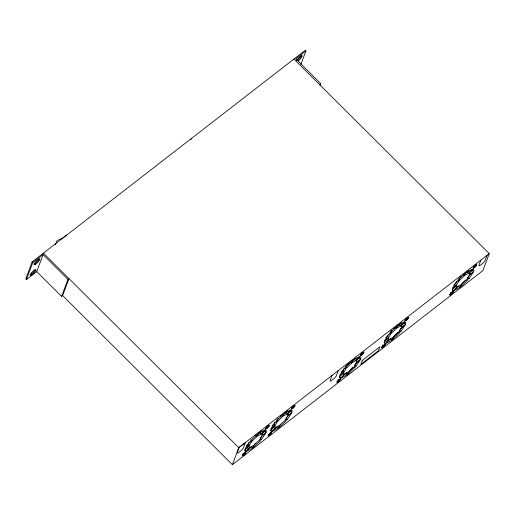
<?xml version="1.0" encoding="UTF-8"?>
<svg xmlns="http://www.w3.org/2000/svg" width="515" height="515" viewBox="0 0 515 515"><rect width="100%" height="100%" fill="white"/><g stroke="black" fill="none" stroke-linecap="round" stroke-linejoin="round"><path stroke-width="0.77" d="M294.986 405.736L294.998 405.517A2.472 0.599 -45.1 0 0 293.93 405.814L293.009 406.567A2.472 0.599 -45.1 0 0 291.567 408.344L291.432 408.891A2.472 0.599 -45.1 0 0 292.095 408.846L293.415 407.835A2.472 0.599 -45.1 0 0 294.619 406.457L294.986 405.736L293.556 406.805L292.707 405.955M363.828 352.402L363.835 352.183A2.472 0.599 -45.1 0 0 362.766 352.472L361.845 353.232A2.472 0.599 -45.1 0 0 360.403 355.009L360.268 355.55A2.472 0.599 -45.1 0 0 360.938 355.505L362.257 354.5A2.472 0.599 -45.1 0 0 363.455 353.123L363.828 352.402L362.393 353.47L362.766 352.472M408.575 317.729L408.582 317.504A2.472 0.599 -45.1 0 0 407.513 317.8L406.599 318.56A2.472 0.599 -45.1 0 0 405.157 320.33L405.022 320.877A2.472 0.599 -45.1 0 0 405.685 320.832L407.005 319.828A2.472 0.599 -45.1 0 0 408.208 318.45L408.575 317.729L407.146 318.791L407.513 317.8M261.485 433.817L264.852 431.21L265.141 429.871M266.043 432.394L266.326 431.055L265.933 430.134L265.013 429.967L261.53 434.029L262.27 434.692L262.116 435.433L266.043 432.394L264.852 431.21M287.293 413.822L290.66 411.208L290.943 409.876M291.851 412.393L292.134 411.06L291.741 410.14L290.821 409.966L287.338 414.034L288.078 414.697L287.917 415.438L291.851 412.393L290.66 411.208M356.129 360.481L359.496 357.873L359.785 356.541M360.687 359.058L360.97 357.719L360.577 356.798L359.663 356.631L356.174 360.693L356.914 361.363L356.76 362.103L360.687 359.058L359.496 357.873M400.882 325.808L404.249 323.201L404.533 321.862M405.44 324.386L405.723 323.047L405.331 322.126L404.41 321.959L400.928 326.021L401.668 326.684L401.507 327.431L405.44 324.386L404.249 323.201M468.953 273.066L472.326 270.452L472.609 269.12M473.51 271.637L473.8 270.304L473.401 269.377L472.487 269.21L468.998 273.278L469.744 273.941L469.583 274.682L473.51 271.637L472.326 270.452M300.934 64.278L305.904 50.979L305.221 50.303L32.104 261.923L25.75 278.918L26.432 279.594L36.72 271.624L43.073 254.629L67.935 279.394L61.581 296.389L36.72 271.624M26.432 279.594L32.78 262.599L43.073 254.629M55.189 244.67L57.171 240.511L62.161 238.297L66.692 235.02M61.581 296.389L62.624 295.584L68.978 278.589L67.935 279.394M320.137 85.033L320.691 83.559L295.829 58.787L305.904 50.979M62.624 295.584L232.4 464.697L238.754 447.702L489.25 253.612L293.93 59.051M243.112 455.563L243.441 454.687L242.288 455.582M243.962 453.297A2.472 0.599 -45.1 0 0 242.462 455.086L242.275 455.672A2.472 0.599 -45.1 0 0 242.874 455.704L244.168 454.751A2.472 0.599 -45.1 0 0 245.668 452.962L245.855 452.376A2.472 0.599 -45.1 0 0 244.87 452.569L242.449 455.118M244.87 452.569L244.516 453.515L245.842 452.492M252.53 448.134L253.541 445.436L250.123 447.329L246.64 451.391L252.53 448.134L251.339 446.956L247.966 449.164M256.856 436.559L257.867 433.862L250.09 441.355L252.253 441.001L256.856 436.559L255.665 435.381M266.57 428.667L266.905 427.772L265.631 428.763M267.433 426.356L265.624 428.886A2.472 0.599 -45.1 0 0 266.287 428.841L267.613 427.83A2.472 0.599 -45.1 0 0 268.811 426.459L269.191 425.512A2.472 0.599 -45.1 0 0 268.122 425.808L267.201 426.562A2.472 0.599 -45.1 0 0 265.759 428.338M266.899 425.957L267.749 426.8L268.122 425.808M268.92 435.568L269.248 434.692L268.096 435.587M269.77 433.302L268.083 435.677A2.472 0.599 -45.1 0 0 268.682 435.709L269.976 434.757A2.472 0.599 -45.1 0 0 271.476 432.967L271.663 432.381A2.472 0.599 -45.1 0 0 270.678 432.574L269.77 433.302A2.472 0.599 -45.1 0 0 268.27 435.091M269.809 434.905L270.15 433.997L271.476 432.967M270.678 432.574L270.324 433.521L271.65 432.497M278.332 428.139L279.342 425.442L275.931 427.334L272.448 431.396L278.332 428.139L277.147 426.954L274.894 428.551M282.664 416.564L283.675 413.867L275.892 421.36L278.061 421.006L282.664 416.564L281.473 415.38L280.566 416.139M292.378 408.665L292.713 407.771L291.432 408.762M293.241 406.361L292.88 407.326L291.567 408.344M293.556 406.805L293.93 405.814M332.053 375.416L329.954 381.029L331.151 380.804L334.37 378.313L336.108 376.259L338.207 370.646M337.756 382.233L338.085 381.358L336.932 382.252M338.606 379.967A2.472 0.599 -45.1 0 0 337.106 381.757L336.919 382.336A2.472 0.599 -45.1 0 0 337.518 382.368L338.812 381.422A2.472 0.599 -45.1 0 0 340.312 379.632L340.499 379.046A2.472 0.599 -45.1 0 0 339.514 379.24L337.093 381.789M338.645 381.564L338.986 380.662L340.312 379.632M339.514 379.24L339.166 380.179L340.486 379.156M343.73 375.216L345.983 373.62L346.486 372.268M347.174 374.804L348.185 372.1L344.767 373.999L341.284 378.055L347.174 374.804L345.983 373.62M351.5 363.23L352.511 360.526L344.735 368.019L346.898 367.665L351.5 363.23L350.309 362.045L345.713 366.48L346.898 367.665M361.215 355.331L361.549 354.436L360.275 355.427M362.077 353.026L361.717 353.992L360.403 355.009M361.884 354.829L362.225 353.914L363.642 352.82M382.51 347.554L382.838 346.679L381.686 347.574M383.36 345.288A2.472 0.599 -45.1 0 0 381.86 347.078L381.673 347.664A2.472 0.599 -45.1 0 0 382.272 347.696L383.566 346.743A2.472 0.599 -45.1 0 0 385.065 344.953L385.252 344.368A2.472 0.599 -45.1 0 0 384.267 344.561L381.847 347.11M385.065 344.953L383.733 345.983L383.398 346.891L382.381 345.874M384.267 344.561L383.913 345.507L385.239 344.484M391.921 340.132L392.932 337.428L389.52 339.321L386.038 343.383L391.921 340.132L390.737 338.947L386.797 341.464M396.254 328.557L397.265 325.853L389.482 333.347L391.651 332.993L396.254 328.557L395.063 327.373L393.705 328.506M405.968 320.658L406.303 319.764L405.022 320.755M406.831 318.347L406.47 319.313L405.157 320.33M406.638 320.156L406.979 319.242L408.389 318.141M450.586 294.812L450.915 293.936L449.756 294.831M451.43 292.546L449.743 294.921A2.472 0.599 -45.1 0 0 450.342 294.953L451.642 294.001A2.472 0.599 -45.1 0 0 453.142 292.211L453.329 291.625A2.472 0.599 -45.1 0 0 452.344 291.818L451.43 292.546A2.472 0.599 -45.1 0 0 449.93 294.335M453.142 292.211L451.81 293.241L451.475 294.142L450.451 293.132M452.344 291.818L451.99 292.765L453.309 291.735M459.998 287.383L461.009 284.679L457.59 286.578L454.108 290.64L459.998 287.383L458.807 286.198L455.434 288.413M464.324 275.808L465.335 273.105L457.558 280.604L459.728 280.244L464.324 275.808L463.14 274.624M474.045 267.909L474.379 267.015L473.098 268.006M474.907 265.605L473.092 268.128A2.472 0.599 -45.1 0 0 473.761 268.083L475.081 267.079A2.472 0.599 -45.1 0 0 476.278 265.701L476.658 264.762A2.472 0.599 -45.1 0 0 475.59 265.051L474.669 265.811A2.472 0.599 -45.1 0 0 473.227 267.588M474.367 265.199L475.216 266.049L475.59 265.051M480.888 260.094L478.789 265.708L479.986 265.483L483.205 262.985L484.943 260.938L487.042 255.324M489.25 253.612L482.896 270.607L232.4 464.697M246.357 445.539L248.043 444.233L249.234 442.179M249.228 445.417L251.513 441.909L249.382 442.237L245.301 448.462L249.228 445.417L248.043 444.233M272.165 425.545L273.845 424.238L275.042 422.184M275.036 425.422L277.321 421.914L275.19 422.242L271.109 428.467L275.036 425.422L273.845 424.238M341.001 372.203L342.687 370.903L344.226 368.322M343.872 372.088L346.164 368.573L344.026 368.901L339.945 375.126L343.872 372.088L342.687 370.903M385.754 337.531L387.435 336.224L387.93 335.226M388.625 337.409L390.911 333.9L388.78 334.229L384.699 340.454L388.625 337.409L387.435 336.224M453.824 284.782L455.511 283.482L456.702 281.428M456.702 284.666L458.987 281.158L456.85 281.486L452.769 287.711L456.702 284.666L455.511 283.482M263.326 434.216L260.365 438.246L261.556 439.43L265.824 432.967L261.897 436.012L259.36 439.836L261.556 439.43M288.715 414.858L286.173 418.251L287.364 419.435L291.632 412.972L287.705 416.011L285.168 419.841L287.364 419.435M357.552 361.517L355.009 364.91L356.2 366.094L360.474 359.631L356.541 362.676L354.005 366.5L356.2 366.094M402.724 326.207L399.762 330.237L400.953 331.422L405.221 324.959L401.294 328.004L398.758 331.827L400.953 331.422M470.8 273.465L467.832 277.488L469.023 278.673L473.298 272.21L469.371 275.255L466.828 279.085L469.023 278.673M259.071 433.141L259.888 432.89L261.871 430.572M261.073 434.074L264.549 430.019L258.601 433.289L257.59 435.993L261.073 434.074L259.888 432.89M284.879 413.146L285.69 412.895L287.679 410.577M286.881 414.079L290.357 410.024L284.409 413.294L283.398 415.998L286.881 414.079L285.69 412.895M352.318 360.577L354.532 359.56L356.019 357.822M355.717 360.745L359.193 356.683L353.245 359.959L352.234 362.663L355.717 360.745L354.532 359.56M397.065 325.905L399.28 324.881L401.269 322.564M400.47 326.066L403.947 322.01L397.998 325.28L396.988 327.984L400.47 326.066L399.28 324.881M466.539 272.39L467.356 272.139L468.843 270.401M468.547 273.323L472.017 269.268L466.069 272.538L465.058 275.242L468.547 273.323L467.356 272.139M246.943 448.468L247.94 447.31M246.157 451.468L249.64 447.406L248.455 446.222L244.966 450.284L246.157 451.468L245.192 451.295L244.799 450.374L245.089 449.035L249.015 445.99L249.099 447.31L249.64 447.406M274.257 426.227L270.774 430.289L271.965 431.473L275.448 427.411L273.723 426.13M343.099 372.892L339.61 376.954L340.801 378.139L344.284 374.077L343.492 373.285M387.351 338.793L384.364 342.282L385.555 343.466L389.037 339.398L388.246 338.613M453.625 290.718L457.114 286.655L455.923 285.471L452.434 289.533L453.625 290.718L452.666 290.544L452.267 289.617L452.556 288.284L456.483 285.239L456.573 286.552L457.114 286.655M278.383 418.18L276.877 419.822L278.061 421.006M352.788 367.414L349.685 370.497M391.973 330.167L390.467 331.808L391.651 332.993M396.659 333.694L397.979 332.265M459.039 278.518L461.202 276.317M465.612 279.993L461.955 283.611M254.481 444.368L255.595 443.299M393.878 336.359L396.106 334.229M242.687 454.14L242.983 453.882L244.001 454.9L244.342 453.992L245.668 452.962M319.474 84.499L320.691 83.559M267.749 426.8L269.184 425.686M475.216 266.049L476.652 264.935M268.997 426.15L267.581 427.244L267.24 428.158L266.39 427.315M294.799 406.155L293.389 407.249L293.048 408.163L292.198 407.32M476.465 265.399L475.049 266.493L474.708 267.407L473.858 266.564M389.037 339.398L388.497 339.301L388.413 337.982L384.48 341.027L384.196 342.366L384.589 343.286L385.555 343.466M344.284 374.077L343.743 373.974L343.66 372.66L339.733 375.705L339.443 377.038L339.842 377.965L340.801 378.139M275.448 427.411L274.907 427.315L274.823 425.995L270.89 429.04L270.607 430.379L270.999 431.3L271.965 431.473M458.537 279.059L459.728 280.244M450.792 292.224L451.81 293.241M406.129 318.392L406.979 319.242M382.716 344.973L383.733 345.983M337.962 379.645L338.986 380.662M251.069 439.816L252.253 441.001M43.434 253.148L238.754 447.702M32.104 261.923L32.78 262.599M190.537 139.707A2.717 0.657 -45.1 0 1 191.529 138.941M35.078 269.718A3.953 0.953 -45.1 0 1 30.288 274.604M301.558 55.247A3.953 0.953 -45.1 0 1 299.814 58.028A3.953 0.953 -45.1 0 1 296.679 60.558M39.101 258.961A3.953 0.953 -45.1 0 1 36.726 262.058A3.953 0.953 -45.1 0 1 33.848 263.989M296.872 60.088A3.953 0.953 -45.1 0 1 300.779 56.096A3.953 0.953 -45.1 0 1 301.867 56.914A3.953 0.953 -45.1 0 1 297.96 60.905M239.211 447.374L237.106 452.994L238.31 452.769L241.522 450.271L243.267 448.224L245.365 442.61L239.211 447.374M254.275 444.863L253.264 447.567L260.648 440.499L258.504 440.834L254.275 444.863M280.076 424.869L279.072 427.572L286.456 420.504L284.306 420.832L280.076 424.869M348.919 371.534L347.908 374.238L355.292 367.169L353.148 367.498L348.919 371.534M362.335 360.384L360.861 364.33L378.409 350.734L379.883 346.788L362.335 360.384M393.666 336.855L392.655 339.559L400.046 332.49L397.895 332.825L393.666 336.855M461.743 284.113L460.732 286.816L468.116 279.748L465.972 280.076L461.743 284.113M35.593 264.195A3.953 0.953 -45.1 0 0 39.874 259.219A3.953 0.953 -45.1 0 0 35.541 261.961A3.953 0.953 -45.1 0 0 35.593 264.195M31.57 274.952A3.953 0.953 -45.1 0 0 35.85 269.976A3.953 0.953 -45.1 0 0 31.518 272.718A3.953 0.953 -45.1 0 0 31.57 274.952"/></g></svg>
